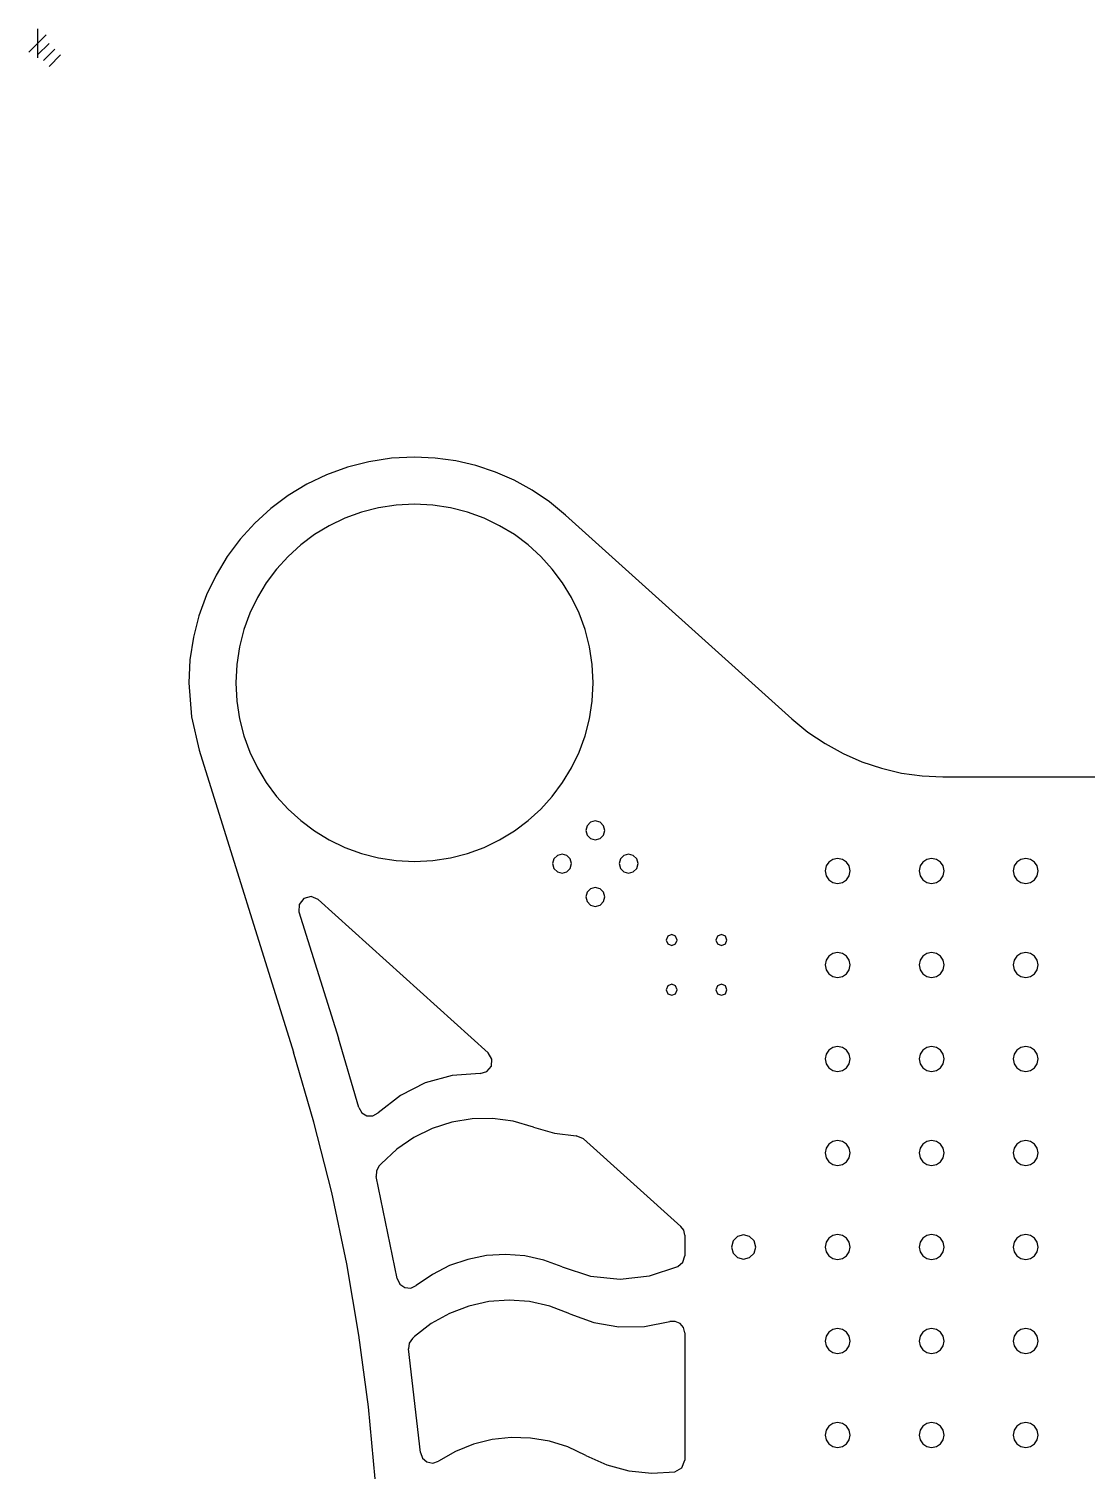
# Model space of a CAD drawing. Extents: x -1 to 193, y 45 to 298.
# Drawn here: x -0.8 to 96.2, y 165.5 to 298.3 of the extents above; entities that cross this region are included whole.
import ezdxf

# ---------------------------------------------------------------- set-up
doc = ezdxf.new("R2010")
doc.units = 0

msp = doc.modelspace()

# ---------------------------------------------------------------- linework, layer by layer
at = {"layer": 'Layer 1'}
for p, q in [((0.793749, 297.793749), (-0.793749, 296.206251)), ((0, 298.322915), (0, 295.677085)), ((1.058332, 297), (0, 295.941668)), ((1.587498, 296.470834), (0.529166, 295.412502)), ((2.116664, 295.941668), (1.058332, 294.883336))]:
    msp.add_line(p, q, dxfattribs=at)
at = {"layer": 'VISIBLE'}
for p, q in [((34.594881, 259.024045), (32.476799, 258.917091)), ((36.504065, 258.935924), (34.594881, 259.024045)), ((28.434602, 258.092698), (26.531312, 257.396085)), ((30.419902, 258.603171), (28.434602, 258.092698)), ((32.476799, 258.917091), (30.419902, 258.603171)), ((38.3851, 258.674417), (36.504065, 258.935924)), ((40.22683, 258.243805), (38.3851, 258.674417)), ((42.018097, 257.648372), (40.22683, 258.243805)), ((24.720446, 256.523745), (23.012416, 255.486092)), ((26.531312, 257.396085), (24.720446, 256.523745)), ((43.747746, 256.892398), (42.018097, 257.648372)), ((45.40462, 255.980167), (43.747746, 256.892398)), ((23.012416, 255.486092), (21.417636, 254.293537)), ((46.977561, 254.915961), (45.40462, 255.980167)), ((21.417636, 254.293537), (19.946518, 252.956493)), ((29.718687, 253.967517), (28.212097, 253.416185)), ((31.290175, 254.371526), (29.718687, 253.967517)), ((32.91832, 254.619974), (31.290175, 254.371526)), ((34.594881, 254.70462), (32.91832, 254.619974)), ((36.271441, 254.619974), (34.594881, 254.70462)), ((37.899586, 254.371526), (36.271441, 254.619974)), ((39.471074, 253.967517), (37.899586, 254.371526)), ((40.977664, 253.416185), (39.471074, 253.967517)), ((48.455413, 253.704061), (46.977561, 254.915961)), ((48.455392, 253.704061), (69.23532, 234.996524)), ((19.946518, 252.956493), (18.609475, 251.485375)), ((26.778646, 252.72577), (25.426574, 251.904511)), ((28.212097, 253.416185), (26.778646, 252.72577)), ((42.411116, 252.72577), (40.977664, 253.416185)), ((43.763187, 251.904511), (42.411116, 252.72577)), ((18.609475, 251.485375), (17.41692, 249.890595)), ((25.426574, 251.904511), (24.164124, 250.960647)), ((45.025637, 250.960647), (43.763187, 251.904511)), ((17.41692, 249.890595), (16.379266, 248.182565)), ((22.999536, 249.902418), (21.94105, 248.738063)), ((24.164124, 250.960647), (22.999536, 249.902418)), ((46.190226, 249.902418), (45.025637, 250.960647)), ((47.248711, 248.738063), (46.190226, 249.902418)), ((21.94105, 248.738063), (20.996909, 247.47582)), ((48.192852, 247.47582), (47.248711, 248.738063)), ((16.379266, 248.182565), (15.506927, 246.371699)), ((20.996909, 247.47582), (20.175352, 246.123929)), ((49.014409, 246.123929), (48.192852, 247.47582)), ((15.506927, 246.371699), (14.810314, 244.468409)), ((20.175352, 246.123929), (19.484622, 244.69063)), ((49.705139, 244.69063), (49.014409, 246.123929)), ((14.810314, 244.468409), (14.299841, 242.483109)), ((19.484622, 244.69063), (18.932959, 243.184161)), ((50.256802, 243.184161), (49.705139, 244.69063)), ((18.932959, 243.184161), (18.528604, 241.612762)), ((50.661157, 241.612762), (50.256802, 243.184161)), ((14.299841, 242.483109), (13.985922, 240.426212)), ((13.985922, 240.426212), (13.878968, 238.30813)), ((18.528604, 241.612762), (18.279798, 239.984672)), ((50.909963, 239.984672), (50.661157, 241.612762)), ((18.279798, 239.984672), (18.194783, 238.30813)), ((50.994979, 238.30813), (50.909963, 239.984672)), ((13.878968, 238.30813), (14.116612, 235.179299)), ((18.194783, 238.30813), (18.279798, 236.631588)), ((50.909963, 236.631588), (50.994979, 238.30813)), ((50.994979, 238.30813), (50.994979, 238.30813)), ((18.279798, 236.631588), (18.528604, 235.003498)), ((50.661157, 235.003498), (50.909963, 236.631588)), ((14.116612, 235.179299), (14.824094, 232.122253)), ((18.528604, 235.003498), (18.932959, 233.432099)), ((50.256802, 233.432099), (50.661157, 235.003498)), ((69.235315, 234.996485), (70.713167, 233.784585)), ((70.713167, 233.784585), (72.286109, 232.720378)), ((18.932959, 233.432099), (19.484622, 231.92563)), ((49.705139, 231.92563), (50.256802, 233.432099)), ((72.286109, 232.720378), (73.942983, 231.808147)), ((14.824131, 232.12228), (23.493524, 204.413849)), ((19.484622, 231.92563), (20.175352, 230.49233)), ((49.014409, 230.49233), (49.705139, 231.92563)), ((73.942983, 231.808147), (75.672632, 231.052174)), ((20.175352, 230.49233), (20.996909, 229.14044)), ((48.192852, 229.14044), (49.014409, 230.49233)), ((75.672632, 231.052174), (77.4639, 230.45674)), ((77.4639, 230.45674), (79.30563, 230.026129)), ((79.30563, 230.026129), (81.186666, 229.764622)), ((20.996909, 229.14044), (21.94105, 227.878197)), ((47.248711, 227.878197), (48.192852, 229.14044)), ((81.186666, 229.764622), (83.09585, 229.676501)), ((83.095831, 229.676472), (124.200017, 229.676472)), ((21.94105, 227.878197), (22.999536, 226.713842)), ((46.190226, 226.713842), (47.248711, 227.878197)), ((22.999536, 226.713842), (24.164124, 225.655612)), ((45.025637, 225.655612), (46.190226, 226.713842)), ((24.164124, 225.655612), (25.426574, 224.711749)), ((25.426574, 224.711749), (26.778646, 223.89049)), ((42.411116, 223.89049), (43.763187, 224.711749)), ((43.763187, 224.711749), (45.025637, 225.655612)), ((50.445098, 225.192132), (50.328878, 224.758393)), ((50.328878, 224.758393), (50.445098, 224.324653)), ((50.762617, 225.509651), (50.445098, 225.192132)), ((51.196357, 225.625872), (50.762617, 225.509651)), ((51.630096, 225.509651), (51.196357, 225.625872)), ((51.947616, 225.192132), (51.630096, 225.509651)), ((52.063836, 224.758393), (51.947616, 225.192132)), ((51.947616, 224.324653), (52.063836, 224.758393)), ((52.063836, 224.758393), (52.063836, 224.758393)), ((26.778646, 223.89049), (28.212097, 223.200075)), ((28.212097, 223.200075), (29.718687, 222.648743)), ((39.471074, 222.648743), (40.977664, 223.200075)), ((40.977664, 223.200075), (42.411116, 223.89049)), ((50.445098, 224.324653), (50.762617, 224.007134)), ((50.762617, 224.007134), (51.196357, 223.890914)), ((51.196357, 223.890914), (51.630096, 224.007134)), ((51.630096, 224.007134), (51.947616, 224.324653)), ((29.718687, 222.648743), (31.290175, 222.244734)), ((31.290175, 222.244734), (32.91832, 221.996286)), ((32.91832, 221.996286), (34.594881, 221.911639)), ((34.594881, 221.911639), (36.271441, 221.996286)), ((36.271441, 221.996286), (37.899586, 222.244734)), ((37.899586, 222.244734), (39.471074, 222.648743)), ((47.393355, 222.140392), (47.277135, 221.706653)), ((47.710875, 222.457911), (47.393355, 222.140392)), ((48.144614, 222.574132), (47.710875, 222.457911)), ((48.578354, 222.457911), (48.144614, 222.574132)), ((48.895873, 222.140392), (48.578354, 222.457911)), ((49.012093, 221.706653), (48.895873, 222.140392)), ((53.496841, 222.140392), (53.38062, 221.706653)), ((53.81436, 222.457911), (53.496841, 222.140392)), ((54.248099, 222.574132), (53.81436, 222.457911)), ((54.681839, 222.457911), (54.248099, 222.574132)), ((54.999358, 222.140392), (54.681839, 222.457911)), ((55.115578, 221.706653), (54.999358, 222.140392)), ((72.626018, 221.8556), (72.379887, 221.491213)), ((72.990748, 222.101225), (72.626018, 221.8556)), ((73.437217, 222.191279), (72.990748, 222.101225)), ((73.883686, 222.101225), (73.437217, 222.191279)), ((74.248415, 221.8556), (73.883686, 222.101225)), ((74.494547, 221.491213), (74.248415, 221.8556)), ((81.257332, 221.856183), (81.011259, 221.491502)), ((81.622162, 222.102034), (81.257332, 221.856183)), ((82.06885, 222.19218), (81.622162, 222.102034)), ((82.515537, 222.102034), (82.06885, 222.19218)), ((82.880367, 221.856183), (82.515537, 222.102034)), ((83.12644, 221.491502), (82.880367, 221.856183)), ((89.889281, 221.8556), (89.643149, 221.491213)), ((90.254011, 222.101225), (89.889281, 221.8556)), ((90.70048, 222.191279), (90.254011, 222.101225)), ((91.146949, 222.101225), (90.70048, 222.191279)), ((91.511678, 221.8556), (91.146949, 222.101225)), ((91.75781, 221.491213), (91.511678, 221.8556)), ((47.277135, 221.706653), (47.393355, 221.272913)), ((47.393355, 221.272913), (47.710875, 220.955394)), ((47.710875, 220.955394), (48.144614, 220.839174)), ((48.144614, 220.839174), (48.578354, 220.955394)), ((48.578354, 220.955394), (48.895873, 221.272913)), ((48.895873, 221.272913), (49.012093, 221.706653)), ((49.012093, 221.706653), (49.012093, 221.706653)), ((53.38062, 221.706653), (53.496841, 221.272913)), ((53.496841, 221.272913), (53.81436, 220.955394)), ((53.81436, 220.955394), (54.248099, 220.839174)), ((54.248099, 220.839174), (54.681839, 220.955394)), ((54.681839, 220.955394), (54.999358, 221.272913)), ((54.999358, 221.272913), (55.115578, 221.706653)), ((55.115578, 221.706653), (55.115578, 221.706653)), ((72.379887, 221.491213), (72.289211, 221.04487)), ((72.289211, 221.04487), (72.379887, 220.598527)), ((72.379887, 220.598527), (72.626018, 220.234139)), ((74.248415, 220.234139), (74.494547, 220.598527)), ((74.585223, 221.04487), (74.494547, 221.491213)), ((74.494547, 220.598527), (74.585223, 221.04487)), ((74.585223, 221.04487), (74.585223, 221.04487)), ((81.011259, 221.491502), (80.920843, 221.04487)), ((80.920843, 221.04487), (81.011259, 220.598237)), ((81.011259, 220.598237), (81.257332, 220.233557)), ((82.880367, 220.233557), (83.12644, 220.598237)), ((83.216857, 221.04487), (83.12644, 221.491502)), ((83.12644, 220.598237), (83.216857, 221.04487)), ((83.216857, 221.04487), (83.216857, 221.04487)), ((89.643149, 221.491213), (89.552474, 221.04487)), ((89.552474, 221.04487), (89.643149, 220.598527)), ((89.643149, 220.598527), (89.889281, 220.234139)), ((91.511678, 220.234139), (91.75781, 220.598527)), ((91.848486, 221.04487), (91.75781, 221.491213)), ((91.75781, 220.598527), (91.848486, 221.04487)), ((91.848486, 221.04487), (91.848486, 221.04487)), ((50.762617, 219.406171), (50.445098, 219.088652)), ((51.196357, 219.522392), (50.762617, 219.406171)), ((51.630096, 219.406171), (51.196357, 219.522392)), ((51.947616, 219.088652), (51.630096, 219.406171)), ((72.626018, 220.234139), (72.990748, 219.988514)), ((72.990748, 219.988514), (73.437217, 219.89846)), ((73.437217, 219.89846), (73.883686, 219.988514)), ((73.883686, 219.988514), (74.248415, 220.234139)), ((81.257332, 220.233557), (81.622162, 219.987705)), ((81.622162, 219.987705), (82.06885, 219.897559)), ((82.06885, 219.897559), (82.515537, 219.987705)), ((82.515537, 219.987705), (82.880367, 220.233557)), ((89.889281, 220.234139), (90.254011, 219.988514)), ((90.254011, 219.988514), (90.70048, 219.89846)), ((90.70048, 219.89846), (91.146949, 219.988514)), ((91.146949, 219.988514), (91.511678, 220.234139)), ((24.005631, 217.970886), (23.989989, 217.280237)), ((24.436998, 218.510481), (24.005631, 217.970886)), ((25.107251, 218.677815), (24.436998, 218.510481)), ((25.74162, 218.404289), (25.107251, 218.677815)), ((25.741616, 218.404281), (41.371608, 204.333016)), ((50.445098, 219.088652), (50.328878, 218.654913)), ((50.328878, 218.654913), (50.445098, 218.221173)), ((50.445098, 218.221173), (50.762617, 217.903654)), ((50.762617, 217.903654), (51.196357, 217.787434)), ((51.196357, 217.787434), (51.630096, 217.903654)), ((51.630096, 217.903654), (51.947616, 218.221173)), ((52.063836, 218.654913), (51.947616, 219.088652)), ((51.947616, 218.221173), (52.063836, 218.654913)), ((52.063836, 218.654913), (52.063836, 218.654913)), ((23.990023, 217.280192), (27.61243, 205.702567)), ((58.206973, 215.205212), (57.846732, 215.056113)), ((58.567214, 215.056113), (58.206973, 215.205212)), ((62.772572, 215.205212), (62.412331, 215.056113)), ((63.132813, 215.056113), (62.772572, 215.205212)), ((57.846732, 215.056113), (57.697231, 214.696039)), ((57.697231, 214.696039), (57.846732, 214.335965)), ((57.846732, 214.335965), (58.206973, 214.186866)), ((58.206973, 214.186866), (58.567214, 214.335965)), ((58.716714, 214.696039), (58.567214, 215.056113)), ((58.567214, 214.335965), (58.716714, 214.696039)), ((58.716714, 214.696039), (58.716714, 214.696039)), ((62.412331, 215.056113), (62.26283, 214.696039)), ((62.26283, 214.696039), (62.412331, 214.335965)), ((62.412331, 214.335965), (62.772572, 214.186866)), ((62.772572, 214.186866), (63.132813, 214.335965)), ((63.282314, 214.696039), (63.132813, 215.056113)), ((63.132813, 214.335965), (63.282314, 214.696039)), ((63.282314, 214.696039), (63.282314, 214.696039)), ((72.379887, 212.859581), (72.289211, 212.413238)), ((72.626018, 213.223969), (72.379887, 212.859581)), ((72.990748, 213.469594), (72.626018, 213.223969)), ((73.437217, 213.559648), (72.990748, 213.469594)), ((73.883686, 213.469594), (73.437217, 213.559648)), ((74.248415, 213.223969), (73.883686, 213.469594)), ((74.494547, 212.859581), (74.248415, 213.223969)), ((74.585223, 212.413238), (74.494547, 212.859581)), ((81.011259, 212.859871), (80.920843, 212.413238)), ((81.257332, 213.224551), (81.011259, 212.859871)), ((81.622162, 213.470403), (81.257332, 213.224551)), ((82.06885, 213.560548), (81.622162, 213.470403)), ((82.515537, 213.470403), (82.06885, 213.560548)), ((82.880367, 213.224551), (82.515537, 213.470403)), ((83.12644, 212.859871), (82.880367, 213.224551)), ((83.216857, 212.413238), (83.12644, 212.859871)), ((89.643149, 212.859581), (89.552474, 212.413238)), ((89.889281, 213.223969), (89.643149, 212.859581)), ((90.254011, 213.469594), (89.889281, 213.223969)), ((90.70048, 213.559648), (90.254011, 213.469594)), ((91.146949, 213.469594), (90.70048, 213.559648)), ((91.511678, 213.223969), (91.146949, 213.469594)), ((91.75781, 212.859581), (91.511678, 213.223969)), ((91.848486, 212.413238), (91.75781, 212.859581)), ((72.289211, 212.413238), (72.379887, 211.966895)), ((72.379887, 211.966895), (72.626018, 211.602508)), ((72.626018, 211.602508), (72.990748, 211.356883)), ((72.990748, 211.356883), (73.437217, 211.266829)), ((73.437217, 211.266829), (73.883686, 211.356883)), ((73.883686, 211.356883), (74.248415, 211.602508)), ((74.248415, 211.602508), (74.494547, 211.966895)), ((74.494547, 211.966895), (74.585223, 212.413238)), ((74.585223, 212.413238), (74.585223, 212.413238)), ((80.920843, 212.413238), (81.011259, 211.966606)), ((81.011259, 211.966606), (81.257332, 211.601925)), ((81.257332, 211.601925), (81.622162, 211.356074)), ((81.622162, 211.356074), (82.06885, 211.265928)), ((82.06885, 211.265928), (82.515537, 211.356074)), ((82.515537, 211.356074), (82.880367, 211.601925)), ((82.880367, 211.601925), (83.12644, 211.966606)), ((83.12644, 211.966606), (83.216857, 212.413238)), ((83.216857, 212.413238), (83.216857, 212.413238)), ((89.552474, 212.413238), (89.643149, 211.966895)), ((89.643149, 211.966895), (89.889281, 211.602508)), ((89.889281, 211.602508), (90.254011, 211.356883)), ((90.254011, 211.356883), (90.70048, 211.266829)), ((90.70048, 211.266829), (91.146949, 211.356883)), ((91.146949, 211.356883), (91.511678, 211.602508)), ((91.511678, 211.602508), (91.75781, 211.966895)), ((91.75781, 211.966895), (91.848486, 212.413238)), ((91.848486, 212.413238), (91.848486, 212.413238)), ((57.846732, 210.490514), (57.697231, 210.13044)), ((57.697231, 210.13044), (57.846732, 209.770366)), ((58.206973, 210.639613), (57.846732, 210.490514)), ((58.567214, 210.490514), (58.206973, 210.639613)), ((58.716714, 210.13044), (58.567214, 210.490514)), ((58.567214, 209.770366), (58.716714, 210.13044)), ((58.716714, 210.13044), (58.716714, 210.13044)), ((62.412331, 210.490514), (62.26283, 210.13044)), ((62.26283, 210.13044), (62.412331, 209.770366)), ((62.772572, 210.639613), (62.412331, 210.490514)), ((63.132813, 210.490514), (62.772572, 210.639613)), ((63.282314, 210.13044), (63.132813, 210.490514)), ((63.132813, 209.770366), (63.282314, 210.13044)), ((63.282314, 210.13044), (63.282314, 210.13044)), ((57.846732, 209.770366), (58.206973, 209.621267)), ((58.206973, 209.621267), (58.567214, 209.770366)), ((62.412331, 209.770366), (62.772572, 209.621267)), ((62.772572, 209.621267), (63.132813, 209.770366)), ((29.479682, 199.323235), (27.612408, 205.702567)), ((72.626018, 204.59234), (72.379887, 204.227953)), ((72.990748, 204.837965), (72.626018, 204.59234)), ((73.437217, 204.928019), (72.990748, 204.837965)), ((73.883686, 204.837965), (73.437217, 204.928019)), ((74.248415, 204.59234), (73.883686, 204.837965)), ((74.494547, 204.227953), (74.248415, 204.59234)), ((81.257332, 204.592923), (81.011259, 204.228242)), ((81.622162, 204.838774), (81.257332, 204.592923)), ((82.06885, 204.92892), (81.622162, 204.838774)), ((82.515537, 204.838774), (82.06885, 204.92892)), ((82.880367, 204.592923), (82.515537, 204.838774)), ((83.12644, 204.228242), (82.880367, 204.592923)), ((89.889281, 204.59234), (89.643149, 204.227953)), ((90.254011, 204.837965), (89.889281, 204.59234)), ((90.70048, 204.928019), (90.254011, 204.837965)), ((91.146949, 204.837965), (90.70048, 204.928019)), ((91.511678, 204.59234), (91.146949, 204.837965)), ((91.75781, 204.227953), (91.511678, 204.59234)), ((25.370707, 197.986573), (23.493492, 204.413844)), ((41.700595, 203.775721), (41.371632, 204.333014)), ((41.651515, 203.130444), (41.700595, 203.775721)), ((72.379887, 204.227953), (72.289211, 203.781609)), ((72.289211, 203.781609), (72.379887, 203.335266)), ((72.379887, 203.335266), (72.626018, 202.970879)), ((74.248415, 202.970879), (74.494547, 203.335266)), ((74.585223, 203.781609), (74.494547, 204.227953)), ((74.494547, 203.335266), (74.585223, 203.781609)), ((74.585223, 203.781609), (74.585223, 203.781609)), ((81.011259, 204.228242), (80.920843, 203.781609)), ((80.920843, 203.781609), (81.011259, 203.334977)), ((81.011259, 203.334977), (81.257332, 202.970296)), ((82.880367, 202.970296), (83.12644, 203.334977)), ((83.216857, 203.781609), (83.12644, 204.228242)), ((83.12644, 203.334977), (83.216857, 203.781609)), ((83.216857, 203.781609), (83.216857, 203.781609)), ((89.643149, 204.227953), (89.552474, 203.781609)), ((89.552474, 203.781609), (89.643149, 203.335266)), ((89.643149, 203.335266), (89.889281, 202.970879)), ((91.511678, 202.970879), (91.75781, 203.335266)), ((91.848486, 203.781609), (91.75781, 204.227953)), ((91.75781, 203.335266), (91.848486, 203.781609)), ((91.848486, 203.781609), (91.848486, 203.781609)), ((38.043934, 202.267258), (35.579647, 201.583404)), ((40.619499, 202.452614), (38.043934, 202.267258)), ((40.619499, 202.452614), (41.242049, 202.629316)), ((41.242049, 202.629316), (41.651515, 203.130444)), ((72.626018, 202.970879), (72.990748, 202.725254)), ((72.990748, 202.725254), (73.437217, 202.6352)), ((73.437217, 202.6352), (73.883686, 202.725254)), ((73.883686, 202.725254), (74.248415, 202.970879)), ((81.257332, 202.970296), (81.622162, 202.724445)), ((81.622162, 202.724445), (82.06885, 202.634299)), ((82.06885, 202.634299), (82.515537, 202.724445)), ((82.515537, 202.724445), (82.880367, 202.970296)), ((89.889281, 202.970879), (90.254011, 202.725254)), ((90.254011, 202.725254), (90.70048, 202.6352)), ((90.70048, 202.6352), (91.146949, 202.725254)), ((91.146949, 202.725254), (91.511678, 202.970879)), ((35.579647, 201.583404), (33.297799, 200.428618)), ((29.479682, 199.323235), (29.756768, 198.845124)), ((33.297799, 200.428618), (31.269546, 198.830468)), ((26.997627, 191.50911), (25.370707, 197.986573)), ((29.756768, 198.845124), (30.234219, 198.566901)), ((30.234219, 198.566901), (30.786794, 198.561547)), ((30.786794, 198.561547), (31.269546, 198.830468)), ((38.02641, 197.966512), (36.234308, 197.395849)), ((39.882206, 198.271977), (38.02641, 197.966512)), ((41.771529, 198.305), (39.882206, 198.271977)), ((43.664212, 198.058335), (41.771529, 198.305)), ((45.530088, 197.524737), (43.664212, 198.058335)), ((36.234308, 197.395849), (34.536065, 196.567234)), ((45.530088, 197.524737), (47.454904, 196.979595)), ((47.454904, 196.979595), (49.440723, 196.737476)), ((50.115179, 196.461439), (49.440723, 196.737476)), ((32.961849, 195.487912), (31.541826, 194.165129)), ((34.536065, 196.567234), (32.961849, 195.487912)), ((50.115179, 196.461415), (59.053775, 188.414311)), ((72.379887, 195.596321), (72.289211, 195.149978)), ((72.626018, 195.960709), (72.379887, 195.596321)), ((72.990748, 196.206333), (72.626018, 195.960709)), ((73.437217, 196.296388), (72.990748, 196.206333)), ((73.883686, 196.206333), (73.437217, 196.296388)), ((74.248415, 195.960709), (73.883686, 196.206333)), ((74.494547, 195.596321), (74.248415, 195.960709)), ((74.585223, 195.149978), (74.494547, 195.596321)), ((81.011259, 195.59661), (80.920843, 195.149978)), ((81.257332, 195.961291), (81.011259, 195.59661)), ((81.622162, 196.207143), (81.257332, 195.961291)), ((82.06885, 196.297288), (81.622162, 196.207143)), ((82.515537, 196.207143), (82.06885, 196.297288)), ((82.880367, 195.961291), (82.515537, 196.207143)), ((83.12644, 195.59661), (82.880367, 195.961291)), ((83.216857, 195.149978), (83.12644, 195.59661)), ((89.643149, 195.596321), (89.552474, 195.149978)), ((89.889281, 195.960709), (89.643149, 195.596321)), ((90.254011, 196.206333), (89.889281, 195.960709)), ((90.70048, 196.296388), (90.254011, 196.206333)), ((91.146949, 196.206333), (90.70048, 196.296388)), ((91.511678, 195.960709), (91.146949, 196.206333)), ((91.75781, 195.596321), (91.511678, 195.960709)), ((91.848486, 195.149978), (91.75781, 195.596321)), ((31.360179, 193.972581), (31.097045, 193.510229)), ((31.360179, 193.972581), (31.541826, 194.165129)), ((72.289211, 195.149978), (72.379887, 194.703635)), ((72.379887, 194.703635), (72.626018, 194.339247)), ((72.626018, 194.339247), (72.990748, 194.093623)), ((72.990748, 194.093623), (73.437217, 194.003568)), ((73.437217, 194.003568), (73.883686, 194.093623)), ((73.883686, 194.093623), (74.248415, 194.339247)), ((74.248415, 194.339247), (74.494547, 194.703635)), ((74.494547, 194.703635), (74.585223, 195.149978)), ((74.585223, 195.149978), (74.585223, 195.149978)), ((80.920843, 195.149978), (81.011259, 194.703346)), ((81.011259, 194.703346), (81.257332, 194.338665)), ((81.257332, 194.338665), (81.622162, 194.092813)), ((81.622162, 194.092813), (82.06885, 194.002668)), ((82.06885, 194.002668), (82.515537, 194.092813)), ((82.515537, 194.092813), (82.880367, 194.338665)), ((82.880367, 194.338665), (83.12644, 194.703346)), ((83.12644, 194.703346), (83.216857, 195.149978)), ((83.216857, 195.149978), (83.216857, 195.149978)), ((89.552474, 195.149978), (89.643149, 194.703635)), ((89.643149, 194.703635), (89.889281, 194.339247)), ((89.889281, 194.339247), (90.254011, 194.093623)), ((90.254011, 194.093623), (90.70048, 194.003568)), ((90.70048, 194.003568), (91.146949, 194.093623)), ((91.146949, 194.093623), (91.511678, 194.339247)), ((91.511678, 194.339247), (91.75781, 194.703635)), ((91.75781, 194.703635), (91.848486, 195.149978)), ((91.848486, 195.149978), (91.848486, 195.149978)), ((31.097045, 193.510229), (31.086825, 192.978342)), ((33.015762, 183.622589), (31.086825, 192.978342)), ((28.374251, 184.988624), (26.997627, 191.50911)), ((59.317522, 188.051286), (59.053767, 188.414272)), ((59.410819, 187.6124), (59.317522, 188.051286)), ((59.410819, 187.612379), (59.410819, 185.710723)), ((64.251004, 187.478913), (63.845021, 187.07293)), ((64.805587, 187.627513), (64.251004, 187.478913)), ((65.36017, 187.478913), (64.805587, 187.627513)), ((65.766153, 187.07293), (65.36017, 187.478913)), ((72.626018, 187.329077), (72.379887, 186.96469)), ((72.990748, 187.574702), (72.626018, 187.329077)), ((73.437217, 187.664756), (72.990748, 187.574702)), ((73.883686, 187.574702), (73.437217, 187.664756)), ((74.248415, 187.329077), (73.883686, 187.574702)), ((74.494547, 186.96469), (74.248415, 187.329077)), ((81.257332, 187.32966), (81.011259, 186.964979)), ((81.622162, 187.575511), (81.257332, 187.32966)), ((82.06885, 187.665657), (81.622162, 187.575511)), ((82.515537, 187.575511), (82.06885, 187.665657)), ((82.880367, 187.32966), (82.515537, 187.575511)), ((83.12644, 186.964979), (82.880367, 187.32966)), ((89.889281, 187.329077), (89.643149, 186.96469)), ((90.254011, 187.574702), (89.889281, 187.329077)), ((90.70048, 187.664756), (90.254011, 187.574702)), ((91.146949, 187.574702), (90.70048, 187.664756)), ((91.511678, 187.329077), (91.146949, 187.574702)), ((91.75781, 186.96469), (91.511678, 187.329077)), ((63.845021, 187.07293), (63.696421, 186.518347)), ((63.696421, 186.518347), (63.845021, 185.963763)), ((63.845021, 185.963763), (64.251004, 185.55778)), ((65.36017, 185.55778), (65.766153, 185.963763)), ((65.914753, 186.518347), (65.766153, 187.07293)), ((65.766153, 185.963763), (65.914753, 186.518347)), ((65.914753, 186.518347), (65.914753, 186.518347)), ((72.379887, 186.96469), (72.289211, 186.518347)), ((72.289211, 186.518347), (72.379887, 186.072003)), ((72.379887, 186.072003), (72.626018, 185.707616)), ((74.248415, 185.707616), (74.494547, 186.072003)), ((74.585223, 186.518347), (74.494547, 186.96469)), ((74.494547, 186.072003), (74.585223, 186.518347)), ((74.585223, 186.518347), (74.585223, 186.518347)), ((81.011259, 186.964979), (80.920843, 186.518347)), ((80.920843, 186.518347), (81.011259, 186.071714)), ((81.011259, 186.071714), (81.257332, 185.707033)), ((82.880367, 185.707033), (83.12644, 186.071714)), ((83.216857, 186.518347), (83.12644, 186.964979)), ((83.12644, 186.071714), (83.216857, 186.518347)), ((83.216857, 186.518347), (83.216857, 186.518347)), ((89.643149, 186.96469), (89.552474, 186.518347)), ((89.552474, 186.518347), (89.643149, 186.072003)), ((89.643149, 186.072003), (89.889281, 185.707616)), ((91.511678, 185.707616), (91.75781, 186.072003)), ((91.848486, 186.518347), (91.75781, 186.96469)), ((91.75781, 186.072003), (91.848486, 186.518347)), ((91.848486, 186.518347), (91.848486, 186.518347)), ((29.50058, 178.432286), (28.374251, 184.988624)), ((37.822371, 184.807912), (36.235756, 184.002992)), ((39.489342, 185.383343), (37.822371, 184.807912)), ((41.211748, 185.726064), (39.489342, 185.383343)), ((42.96467, 185.83285), (41.211748, 185.726064)), ((44.723189, 185.700478), (42.96467, 185.83285)), ((46.462386, 185.325727), (44.723189, 185.700478)), ((48.157342, 184.705371), (46.462386, 185.325727)), ((48.157342, 184.705371), (50.768099, 183.856774)), ((56.169208, 183.868092), (58.776386, 184.727622)), ((58.776386, 184.727622), (59.238441, 185.12572)), ((59.238441, 185.12572), (59.410819, 185.710752)), ((64.251004, 185.55778), (64.805587, 185.40918)), ((64.805587, 185.40918), (65.36017, 185.55778)), ((72.626018, 185.707616), (72.990748, 185.461991)), ((72.990748, 185.461991), (73.437217, 185.371937)), ((73.437217, 185.371937), (73.883686, 185.461991)), ((73.883686, 185.461991), (74.248415, 185.707616)), ((81.257332, 185.707033), (81.622162, 185.461182)), ((81.622162, 185.461182), (82.06885, 185.371036)), ((82.06885, 185.371036), (82.515537, 185.461182)), ((82.515537, 185.461182), (82.880367, 185.707033)), ((89.889281, 185.707616), (90.254011, 185.461991)), ((90.254011, 185.461991), (90.70048, 185.371937)), ((90.70048, 185.371937), (91.146949, 185.461991)), ((91.146949, 185.461991), (91.511678, 185.707616)), ((33.015762, 183.622589), (33.249004, 183.121625)), ((36.235756, 184.002992), (34.754414, 182.971807)), ((50.768099, 183.856774), (53.46925, 183.577745)), ((53.46925, 183.577745), (56.169208, 183.868092)), ((33.249004, 183.121625), (33.699674, 182.801839)), ((33.699674, 182.801839), (34.249557, 182.747115)), ((34.249557, 182.747115), (34.754414, 182.971807)), ((39.571071, 181.099156), (37.805561, 180.425654)), ((41.407009, 181.507348), (39.571071, 181.099156)), ((43.28268, 181.645711), (41.407009, 181.507348)), ((45.167391, 181.509725), (43.28268, 181.645711)), ((47.03045, 181.094871), (45.167391, 181.509725)), ((48.841162, 180.396629), (47.03045, 181.094871)), ((36.141172, 179.491364), (34.608597, 178.300803)), ((37.805561, 180.425654), (36.141172, 179.491364)), ((48.841162, 180.396629), (51.058719, 179.583388)), ((51.058719, 179.583388), (53.368011, 179.188099)), ((55.710731, 179.215374), (58.028574, 179.669827)), ((58.523964, 179.696093), (58.028574, 179.669827)), ((58.978744, 179.49791), (58.523964, 179.696093)), ((59.296773, 179.117176), (58.978744, 179.49791)), ((30.376613, 171.847267), (29.50058, 178.432286)), ((34.410464, 178.125266), (34.107056, 177.688285)), ((34.410464, 178.125266), (34.608597, 178.300803)), ((53.368011, 179.188099), (55.710731, 179.215374)), ((59.410819, 178.634376), (59.296773, 179.117176)), ((59.410819, 178.634403), (59.410819, 166.947714)), ((72.379887, 178.333058), (72.289211, 177.886715)), ((72.626018, 178.697446), (72.379887, 178.333058)), ((72.990748, 178.94307), (72.626018, 178.697446)), ((73.437217, 179.033125), (72.990748, 178.94307)), ((73.883686, 178.94307), (73.437217, 179.033125)), ((74.248415, 178.697446), (73.883686, 178.94307)), ((74.494547, 178.333058), (74.248415, 178.697446)), ((74.585223, 177.886715), (74.494547, 178.333058)), ((81.011259, 178.333348), (80.920843, 177.886715)), ((81.257332, 178.698028), (81.011259, 178.333348)), ((81.622162, 178.94388), (81.257332, 178.698028)), ((82.06885, 179.034025), (81.622162, 178.94388)), ((82.515537, 178.94388), (82.06885, 179.034025)), ((82.880367, 178.698028), (82.515537, 178.94388)), ((83.12644, 178.333348), (82.880367, 178.698028)), ((83.216857, 177.886715), (83.12644, 178.333348)), ((89.643149, 178.333058), (89.552474, 177.886715)), ((89.889281, 178.697446), (89.643149, 178.333058)), ((90.254011, 178.94307), (89.889281, 178.697446)), ((90.70048, 179.033125), (90.254011, 178.94307)), ((91.146949, 178.94307), (90.70048, 179.033125)), ((91.511678, 178.697446), (91.146949, 178.94307)), ((91.75781, 178.333058), (91.511678, 178.697446)), ((91.848486, 177.886715), (91.75781, 178.333058)), ((34.107056, 177.688285), (34.049334, 177.15944)), ((35.134289, 167.668718), (34.049334, 177.15944)), ((72.289211, 177.886715), (72.379887, 177.440372)), ((72.379887, 177.440372), (72.626018, 177.075984)), ((72.626018, 177.075984), (72.990748, 176.83036)), ((72.990748, 176.83036), (73.437217, 176.740306)), ((73.437217, 176.740306), (73.883686, 176.83036)), ((73.883686, 176.83036), (74.248415, 177.075984)), ((74.248415, 177.075984), (74.494547, 177.440372)), ((74.494547, 177.440372), (74.585223, 177.886715)), ((74.585223, 177.886715), (74.585223, 177.886715)), ((80.920843, 177.886715), (81.011259, 177.440083)), ((81.011259, 177.440083), (81.257332, 177.075402)), ((81.257332, 177.075402), (81.622162, 176.82955)), ((81.622162, 176.82955), (82.06885, 176.739405)), ((82.06885, 176.739405), (82.515537, 176.82955)), ((82.515537, 176.82955), (82.880367, 177.075402)), ((82.880367, 177.075402), (83.12644, 177.440083)), ((83.12644, 177.440083), (83.216857, 177.886715)), ((83.216857, 177.886715), (83.216857, 177.886715)), ((89.552474, 177.886715), (89.643149, 177.440372)), ((89.643149, 177.440372), (89.889281, 177.075984)), ((89.889281, 177.075984), (90.254011, 176.83036)), ((90.254011, 176.83036), (90.70048, 176.740306)), ((90.70048, 176.740306), (91.146949, 176.83036)), ((91.146949, 176.83036), (91.511678, 177.075984)), ((91.511678, 177.075984), (91.75781, 177.440372)), ((91.75781, 177.440372), (91.848486, 177.886715)), ((91.848486, 177.886715), (91.848486, 177.886715)), ((31.002352, 165.240736), (30.376613, 171.847267)), ((72.626018, 170.065817), (72.379887, 169.701429)), ((72.990748, 170.311442), (72.626018, 170.065817)), ((73.437217, 170.401496), (72.990748, 170.311442)), ((73.883686, 170.311442), (73.437217, 170.401496)), ((74.248415, 170.065817), (73.883686, 170.311442)), ((74.494547, 169.701429), (74.248415, 170.065817)), ((81.257332, 170.066399), (81.011259, 169.701719)), ((81.622162, 170.312251), (81.257332, 170.066399)), ((82.06885, 170.402397), (81.622162, 170.312251)), ((82.515537, 170.312251), (82.06885, 170.402397)), ((82.880367, 170.066399), (82.515537, 170.312251)), ((83.12644, 169.701719), (82.880367, 170.066399)), ((89.889281, 170.065817), (89.643149, 169.701429)), ((90.254011, 170.311442), (89.889281, 170.065817)), ((90.70048, 170.401496), (90.254011, 170.311442)), ((91.146949, 170.311442), (90.70048, 170.401496)), ((91.511678, 170.065817), (91.146949, 170.311442)), ((91.75781, 169.701429), (91.511678, 170.065817)), ((41.739341, 168.843785), (40.027608, 168.419659)), ((43.485486, 169.031177), (41.739341, 168.843785)), ((45.240937, 168.980851), (43.485486, 169.031177)), ((46.980585, 168.691825), (45.240937, 168.980851)), ((48.679324, 168.163115), (46.980585, 168.691825)), ((72.379887, 169.701429), (72.289211, 169.255086)), ((72.289211, 169.255086), (72.379887, 168.808743)), ((72.379887, 168.808743), (72.626018, 168.444356)), ((74.248415, 168.444356), (74.494547, 168.808743)), ((74.585223, 169.255086), (74.494547, 169.701429)), ((74.494547, 168.808743), (74.585223, 169.255086)), ((74.585223, 169.255086), (74.585223, 169.255086)), ((81.011259, 169.701719), (80.920843, 169.255086)), ((80.920843, 169.255086), (81.011259, 168.808454)), ((81.011259, 168.808454), (81.257332, 168.443773)), ((82.880367, 168.443773), (83.12644, 168.808454)), ((83.216857, 169.255086), (83.12644, 169.701719)), ((83.12644, 168.808454), (83.216857, 169.255086)), ((83.216857, 169.255086), (83.216857, 169.255086)), ((89.643149, 169.701429), (89.552474, 169.255086)), ((89.552474, 169.255086), (89.643149, 168.808743)), ((89.643149, 168.808743), (89.889281, 168.444356)), ((91.511678, 168.444356), (91.75781, 168.808743)), ((91.848486, 169.255086), (91.75781, 169.701429)), ((91.75781, 168.808743), (91.848486, 169.255086)), ((91.848486, 169.255086), (91.848486, 169.255086)), ((35.134289, 167.668718), (35.321818, 167.148911)), ((38.375395, 167.75978), (36.807811, 166.865132)), ((40.027608, 168.419659), (38.375395, 167.75978)), ((50.312045, 167.39374), (48.679324, 168.163115)), ((50.312045, 167.39374), (52.241188, 166.513693)), ((72.626018, 168.444356), (72.990748, 168.198731)), ((72.990748, 168.198731), (73.437217, 168.108677)), ((73.437217, 168.108677), (73.883686, 168.198731)), ((73.883686, 168.198731), (74.248415, 168.444356)), ((81.257332, 168.443773), (81.622162, 168.197922)), ((81.622162, 168.197922), (82.06885, 168.107776)), ((82.06885, 168.107776), (82.515537, 168.197922)), ((82.515537, 168.197922), (82.880367, 168.443773)), ((89.889281, 168.444356), (90.254011, 168.198731)), ((90.254011, 168.198731), (90.70048, 168.108677)), ((90.70048, 168.108677), (91.146949, 168.198731)), ((91.146949, 168.198731), (91.511678, 168.444356)), ((35.321818, 167.148911), (35.7421, 166.790122)), ((35.7421, 166.790122), (36.284891, 166.686466)), ((36.284891, 166.686466), (36.807811, 166.865132)), ((52.241188, 166.513693), (54.274405, 165.962886)), ((58.486382, 165.879857), (59.147603, 166.241492)), ((59.147603, 166.241492), (59.410819, 166.947687)), ((54.274405, 165.962886), (56.370026, 165.749034)), ((56.370026, 165.749034), (58.486382, 165.879857))]:
    msp.add_line(p, q, dxfattribs=at)

doc.saveas('drawing.dxf')
